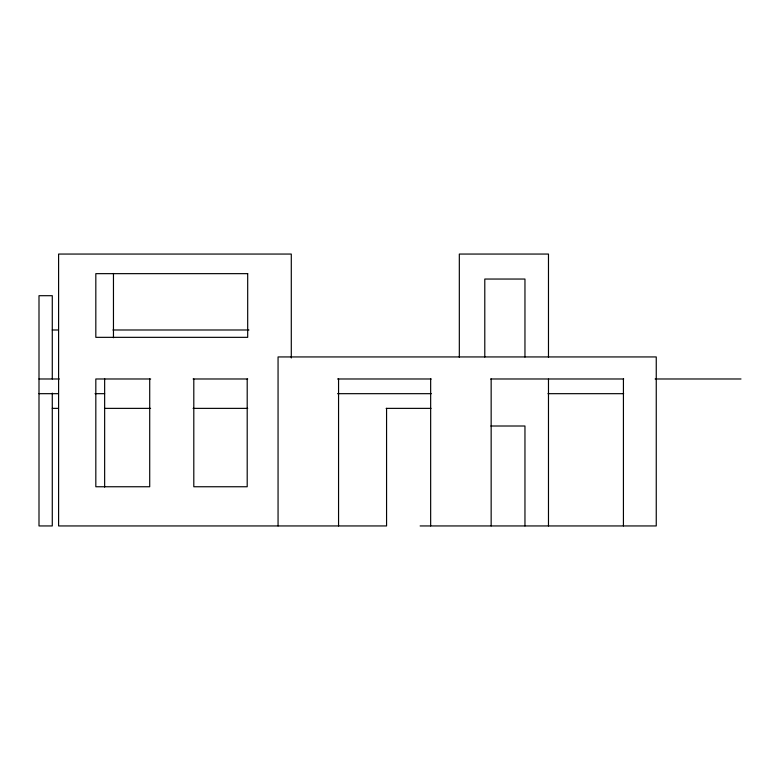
<?xml version="1.0" encoding="UTF-8"?>
<svg xmlns="http://www.w3.org/2000/svg" width="780" height="780" viewBox="0 0 780 780"><rect width="100%" height="100%" fill="white"/><g stroke="black" fill="none" stroke-linecap="round" stroke-linejoin="round"><path stroke-width="1.17" d="M52.279 329.989L58.354 329.989M112.944 329.989L248.927 329.989M39 378.982L59.397 378.982M150.676 378.982L95.823 378.982L95.823 486.749L149.711 486.749L149.711 378.982M193.089 378.982L247.728 378.982M337.535 378.982L431.252 378.982M490.639 378.982L623.698 378.982M655.122 378.982L741 378.982M39 393.676L58.451 393.676M95.023 393.676L104.647 393.676M337.555 393.676L431.311 393.676M547.979 393.676L623.639 393.676M52.279 408.369L58.354 408.369M104.481 408.369L150.608 408.369M193.089 408.369L247.718 408.369M386.119 408.369L431.057 408.369M490.883 426.007L524.959 426.007L524.959 525.944M420.127 525.944L656.253 525.944L656.253 356.938L278.06 356.938L278.06 525.944M623.425 378.982L623.425 525.944M548.476 357.23L548.476 254.056L459.322 254.056L459.322 357.25M548.476 379.08L548.476 525.944M524.959 357.045L524.959 279.045L484.79 279.045L484.79 357.045M491.156 378.982L491.156 525.944M430.657 378.982L430.657 525.944M386.568 408.369L386.568 525.944L58.597 525.944L58.597 254.056L291.291 254.056L291.291 357.981M338.559 378.982L338.559 525.944M247.201 378.982L247.201 486.749L193.801 486.749L193.801 378.982M113.461 273.458L113.461 337.74M104.647 378.671L104.647 487.11M52.279 378.982L52.279 295.698L39 295.698L39 525.944L52.279 525.944L52.279 393.091M247.689 273.653L95.823 273.653L95.823 337.34L247.689 337.34L247.689 273.653"/></g></svg>
